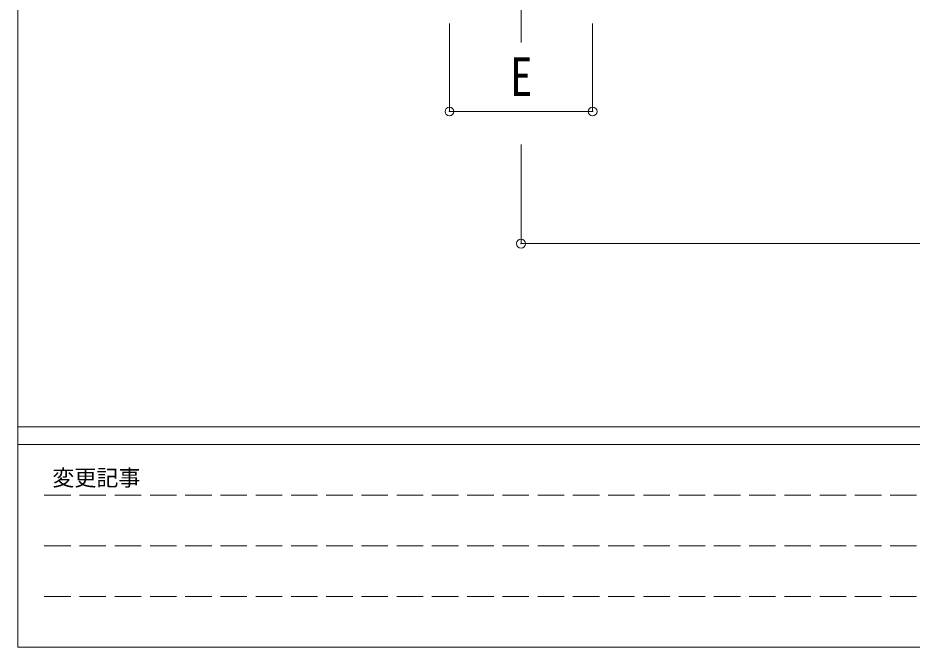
# Model space of a CAD drawing. Units: millimetres at full size, sheet at 1:40; details may follow other scales. Extents: x -11243 to 21331, y -7760 to 7760.
# Drawn here: x -11243 to -7183, y -7760 to -4903 of the extents above; entities that cross this region are included whole.
import ezdxf
from ezdxf.enums import TextEntityAlignment as Align

# ---------------------------------------------------------------- set-up
doc = ezdxf.new("R2010")
doc.units = ezdxf.units.MM
doc.header["$LTSCALE"] = 40
doc.header["$PDMODE"] = 32
doc.header["$PDSIZE"] = 40
doc.linetypes.add('CHAIN1', pattern=[8, 5, -1, 1, -1])
doc.linetypes.add('DASHED3', pattern=[4, 3, -1])
for name, color, linetype, lineweight in [('0-1_本体', 5, 'CHAIN1', 9), ('0-6_OTH_LINE', 6, 'Continuous', 9), ('F-0_240', 7, 'Continuous', 9)]:
    doc.layers.add(name, color=color, linetype=linetype, lineweight=lineweight)
doc.styles.add('ＭＳ ゴシック', font='')
doc.styles.get('ＭＳ ゴシック').set_extended_font_data('MS Gothic')

msp = doc.modelspace()

# ---------------------------------------------------------------- linework, layer by layer
at = {"layer": '0-1_本体'}
for p, q in [((-8958.55, -4974.08), (-8958.55, -2108.17)), ((-8958.55, -4572.35), (-8958.55, -5014.74))]:
    msp.add_line(p, q, dxfattribs=at)
at = {"layer": '0-6_OTH_LINE'}
for p, q in [((-9283.55, -5328.29), (-9283.55, -4928.31)), ((-8633.55, -5328.29), (-8633.55, -4928.31)), ((-9283.55, -5328.29), (-8633.55, -5328.29)), ((-8958.55, -5928.31), (-8958.55, -5478.31)), ((-8958.55, -5928.31), (-1852.55, -5928.31))]:
    msp.add_line(p, q, dxfattribs=at)
for p in [(-9283.55, -5328.29), (-8633.55, -5328.29), (-8958.55, -5928.31)]:
    msp.add_point(p, dxfattribs=at)
at = {"layer": 'F-0_240', "color": 5}
for p, q in [((-11242.74, 7760), (-11242.74, -7760)), ((-11242.74, -6760), (10677.26, -6760)), ((-11242.74, -6840), (7121.58, -6840)), ((-11242.74, -7760), (10677.26, -7760))]:
    msp.add_line(p, q, dxfattribs=at)
at = {"layer": 'F-0_240', "color": 4, "linetype": 'DASHED3'}
for p, q in [((-11122.75, -7070), (-4718.42, -7070)), ((-11122.75, -7300), (-4718.42, -7300)), ((-11122.75, -7530), (-4718.42, -7530))]:
    msp.add_line(p, q, dxfattribs=at)

# ---------------------------------------------------------------- texts
at = {"layer": '0-6_OTH_LINE', "color": 7, "style": 'ＭＳ ゴシック', "width": 0.85}
msp.add_text('E', height=176, dxfattribs=at).set_placement((-9008.55, -5310.93), align=Align.BOTTOM_LEFT)
at = {"layer": 'F-0_240', "style": 'ＭＳ ゴシック'}
msp.add_text('変更記事', height=73.31, dxfattribs=at).set_placement((-11086.44, -7050), align=Align.BOTTOM_LEFT)

doc.saveas('drawing.dxf')
